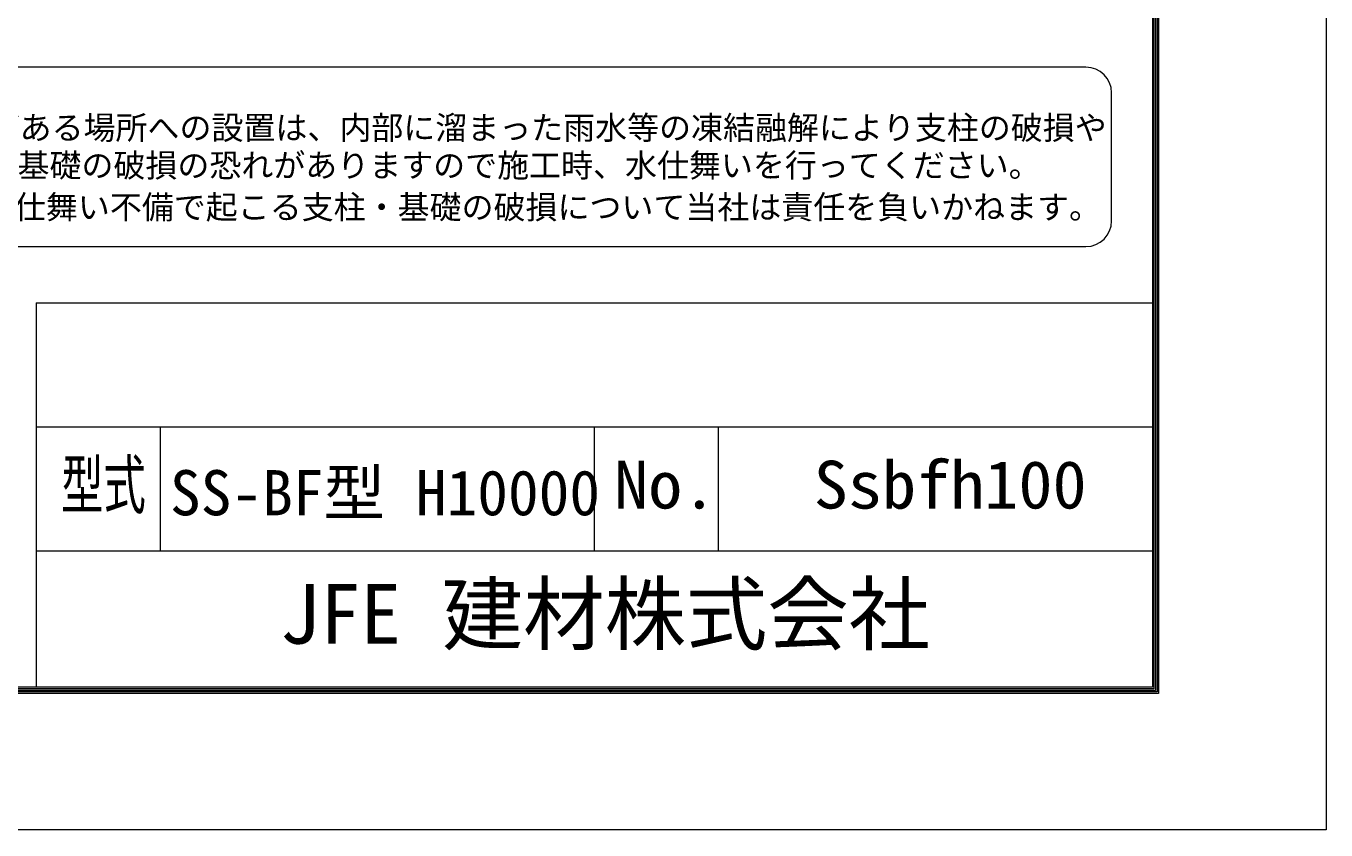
# Model space of a CAD drawing. Units: millimetres, scale not verified. Extents: x -14700 to 14700, y -10395 to 10395.
# Drawn here: x 7363 to 14700, y -10395 to -5858 of the extents above; entities that cross this region are included whole.
import ezdxf
from ezdxf.enums import TextEntityAlignment as Align

# ---------------------------------------------------------------- set-up
doc = ezdxf.new("R2010")
doc.units = ezdxf.units.MM
doc.header["$LTSCALE"] = 40
doc.layers.add('0-0_D-TTL-TXT', color=7, linetype='Continuous', lineweight=13)
doc.layers.add('0-C_D-TTL', color=7, linetype='Continuous', lineweight=18)
doc.styles.add('ＭＳ ゴシック', font='')
doc.styles.get('ＭＳ ゴシック').set_extended_font_data('MS Gothic')

msp = doc.modelspace()

# ---------------------------------------------------------------- linework, layer by layer
at = {"layer": '0-0_D-TTL-TXT', "color": 2}
for p, q in [((13345.36, -6090.75), (6272.46, -6090.75)), ((13489.97, -6958.39), (13489.97, -6235.35)), ((6272.46, -7103), (13345.36, -7103))]:
    msp.add_line(p, q, dxfattribs=at)
for centre, start, end in [((13345.36, -6235.35), 0, 90), ((13345.36, -6958.39), 270, 0)]:
    msp.add_arc(centre, 144.61, start, end, dxfattribs=at)
at = {"layer": '0-C_D-TTL'}
for p, q in [((7420, -7420), (7420, -9590)), ((7420, -7420), (13720, -7420)), ((7420, -8120), (13720, -8120)), ((8120, -8120), (8120, -8820)), ((10570, -8120), (10570, -8820)), ((11270, -8120), (11270, -8820)), ((7420, -8820), (13720, -8820))]:
    msp.add_line(p, q, dxfattribs=at)
at = {"layer": '0-C_D-TTL', "color": 2}
msp.add_lwpolyline([(-14700, 10395), (14700, 10395), (14700, -10395), (-14700, -10395)], close=True, dxfattribs=at)
at = {"layer": '0-C_D-TTL'}
for points in [[(-13755, 9625), (13755, 9625), (13755, -9625), (-13755, -9625)], [(-13746.25, 9616.25), (13746.25, 9616.25), (13746.25, -9616.25), (-13746.25, -9616.25)], [(-13737.5, 9607.5), (13737.5, 9607.5), (13737.5, -9607.5), (-13737.5, -9607.5)], [(-13728.75, 9598.75), (13728.75, 9598.75), (13728.75, -9598.75), (-13728.75, -9598.75)], [(-13720, 9590), (13720, 9590), (13720, -9590), (-13720, -9590)]]:
    msp.add_lwpolyline(points, close=True, dxfattribs=at)

# ---------------------------------------------------------------- texts
at = {"layer": '0-0_D-TTL-TXT', "style": 'ＭＳ ゴシック'}
for s, height, p in [('凍結の恐れがある場所への設置は、内部に溜まった雨水等の凍結融解により支柱の破損や', 132.3, (6244.06, -6538.09)), ('コンクリート基礎の破損の恐れがありますので施工時、水仕舞いを行ってください。', 132.3, (6232.17, -6750.44)), ('施工による水仕舞い不備で起こる支柱・基礎の破損について当社は責任を負いかねます。 ', 132.3, (6211.95, -6986.13)), ('SS-BF型 H10000', 254.8, (8175.42, -8695.7)), ('JFE 建材株式会社', 336.7, (8793.33, -9444.76))]:
    msp.add_text(s, height=height, dxfattribs=at).set_placement(p, align=Align.BOTTOM_LEFT)
for s, width, p in [('型式', 0.65, (7560.93, -8661.81)), ('No.', 1.05, (10682, -8661.81)), ('Ssbfh100', 1.05, (11809, -8661.81))]:
    msp.add_text(s, height=269.5, dxfattribs=dict(at, width=width)).set_placement(p, align=Align.BOTTOM_LEFT)

doc.saveas('drawing.dxf')
